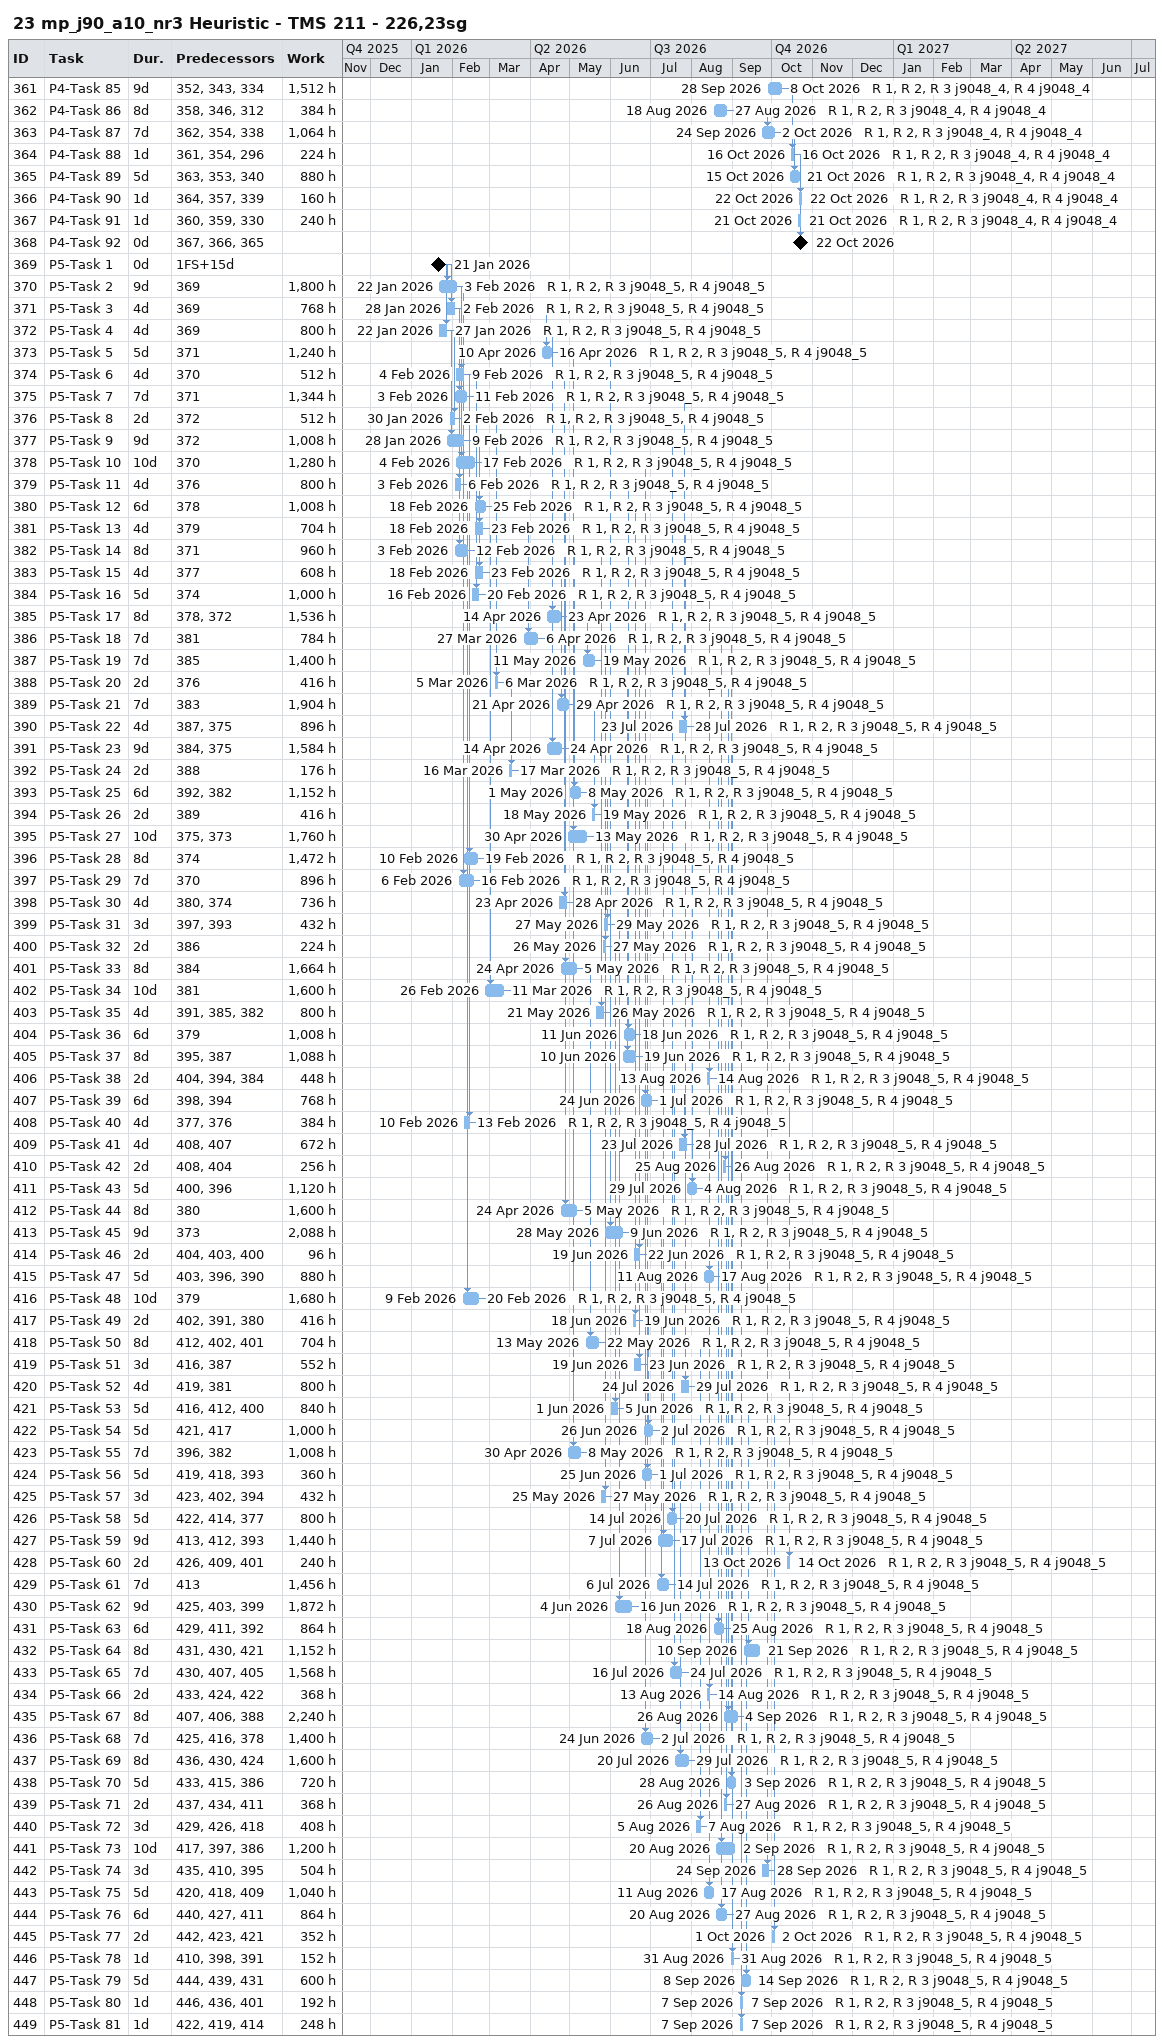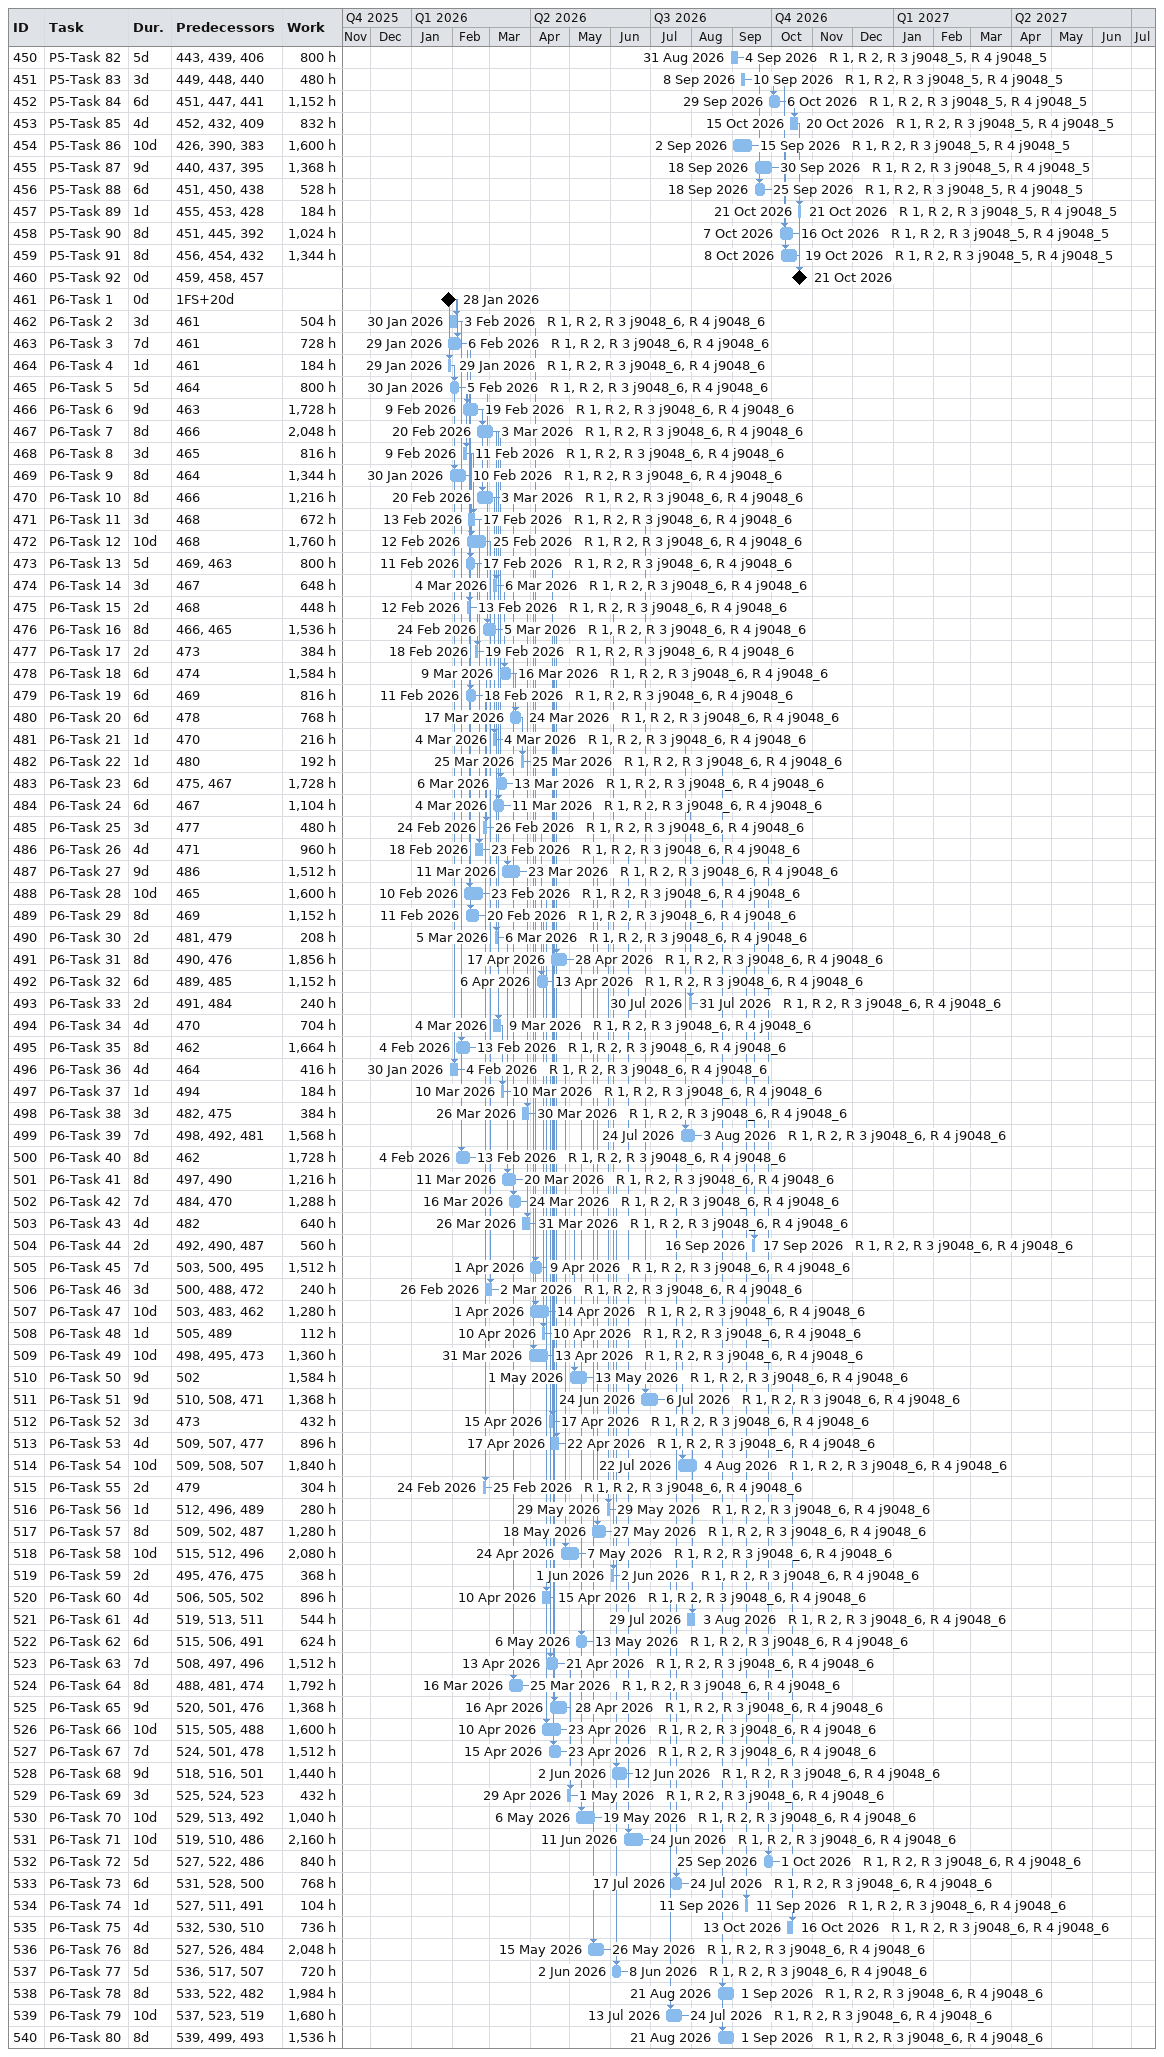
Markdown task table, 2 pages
23 mp_j90_a10_nr3 Heuristic - TMS 211 - 226,23sg

| ID | Task | Duration | Start | Finish | Predecessors | Resources | Work (h) |
|---|---|---|---|---|---|---|---|
| 361 | P4-Task 85 | 9d | 2026-09-28 | 2026-10-08 | 352, 343, 334 | R 1, R 2, R 3 j9048_4, R 4 j9048_4 | 1512 |
| 362 | P4-Task 86 | 8d | 2026-08-18 | 2026-08-27 | 358, 346, 312 | R 1, R 2, R 3 j9048_4, R 4 j9048_4 | 384 |
| 363 | P4-Task 87 | 7d | 2026-09-24 | 2026-10-02 | 362, 354, 338 | R 1, R 2, R 3 j9048_4, R 4 j9048_4 | 1064 |
| 364 | P4-Task 88 | 1d | 2026-10-16 | 2026-10-16 | 361, 354, 296 | R 1, R 2, R 3 j9048_4, R 4 j9048_4 | 224 |
| 365 | P4-Task 89 | 5d | 2026-10-15 | 2026-10-21 | 363, 353, 340 | R 1, R 2, R 3 j9048_4, R 4 j9048_4 | 880 |
| 366 | P4-Task 90 | 1d | 2026-10-22 | 2026-10-22 | 364, 357, 339 | R 1, R 2, R 3 j9048_4, R 4 j9048_4 | 160 |
| 367 | P4-Task 91 | 1d | 2026-10-21 | 2026-10-21 | 360, 359, 330 | R 1, R 2, R 3 j9048_4, R 4 j9048_4 | 240 |
| 368 | P4-Task 92 | 0d | 2026-10-22 | 2026-10-22 | 367, 366, 365 |  |  |
| 369 | P5-Task 1 | 0d | 2026-01-21 | 2026-01-21 | 1FS+15d |  |  |
| 370 | P5-Task 2 | 9d | 2026-01-22 | 2026-02-03 | 369 | R 1, R 2, R 3 j9048_5, R 4 j9048_5 | 1800 |
| 371 | P5-Task 3 | 4d | 2026-01-28 | 2026-02-02 | 369 | R 1, R 2, R 3 j9048_5, R 4 j9048_5 | 768 |
| 372 | P5-Task 4 | 4d | 2026-01-22 | 2026-01-27 | 369 | R 1, R 2, R 3 j9048_5, R 4 j9048_5 | 800 |
| 373 | P5-Task 5 | 5d | 2026-04-10 | 2026-04-16 | 371 | R 1, R 2, R 3 j9048_5, R 4 j9048_5 | 1240 |
| 374 | P5-Task 6 | 4d | 2026-02-04 | 2026-02-09 | 370 | R 1, R 2, R 3 j9048_5, R 4 j9048_5 | 512 |
| 375 | P5-Task 7 | 7d | 2026-02-03 | 2026-02-11 | 371 | R 1, R 2, R 3 j9048_5, R 4 j9048_5 | 1344 |
| 376 | P5-Task 8 | 2d | 2026-01-30 | 2026-02-02 | 372 | R 1, R 2, R 3 j9048_5, R 4 j9048_5 | 512 |
| 377 | P5-Task 9 | 9d | 2026-01-28 | 2026-02-09 | 372 | R 1, R 2, R 3 j9048_5, R 4 j9048_5 | 1008 |
| 378 | P5-Task 10 | 10d | 2026-02-04 | 2026-02-17 | 370 | R 1, R 2, R 3 j9048_5, R 4 j9048_5 | 1280 |
| 379 | P5-Task 11 | 4d | 2026-02-03 | 2026-02-06 | 376 | R 1, R 2, R 3 j9048_5, R 4 j9048_5 | 800 |
| 380 | P5-Task 12 | 6d | 2026-02-18 | 2026-02-25 | 378 | R 1, R 2, R 3 j9048_5, R 4 j9048_5 | 1008 |
| 381 | P5-Task 13 | 4d | 2026-02-18 | 2026-02-23 | 379 | R 1, R 2, R 3 j9048_5, R 4 j9048_5 | 704 |
| 382 | P5-Task 14 | 8d | 2026-02-03 | 2026-02-12 | 371 | R 1, R 2, R 3 j9048_5, R 4 j9048_5 | 960 |
| 383 | P5-Task 15 | 4d | 2026-02-18 | 2026-02-23 | 377 | R 1, R 2, R 3 j9048_5, R 4 j9048_5 | 608 |
| 384 | P5-Task 16 | 5d | 2026-02-16 | 2026-02-20 | 374 | R 1, R 2, R 3 j9048_5, R 4 j9048_5 | 1000 |
| 385 | P5-Task 17 | 8d | 2026-04-14 | 2026-04-23 | 378, 372 | R 1, R 2, R 3 j9048_5, R 4 j9048_5 | 1536 |
| 386 | P5-Task 18 | 7d | 2026-03-27 | 2026-04-06 | 381 | R 1, R 2, R 3 j9048_5, R 4 j9048_5 | 784 |
| 387 | P5-Task 19 | 7d | 2026-05-11 | 2026-05-19 | 385 | R 1, R 2, R 3 j9048_5, R 4 j9048_5 | 1400 |
| 388 | P5-Task 20 | 2d | 2026-03-05 | 2026-03-06 | 376 | R 1, R 2, R 3 j9048_5, R 4 j9048_5 | 416 |
| 389 | P5-Task 21 | 7d | 2026-04-21 | 2026-04-29 | 383 | R 1, R 2, R 3 j9048_5, R 4 j9048_5 | 1904 |
| 390 | P5-Task 22 | 4d | 2026-07-23 | 2026-07-28 | 387, 375 | R 1, R 2, R 3 j9048_5, R 4 j9048_5 | 896 |
| 391 | P5-Task 23 | 9d | 2026-04-14 | 2026-04-24 | 384, 375 | R 1, R 2, R 3 j9048_5, R 4 j9048_5 | 1584 |
| 392 | P5-Task 24 | 2d | 2026-03-16 | 2026-03-17 | 388 | R 1, R 2, R 3 j9048_5, R 4 j9048_5 | 176 |
| 393 | P5-Task 25 | 6d | 2026-05-01 | 2026-05-08 | 392, 382 | R 1, R 2, R 3 j9048_5, R 4 j9048_5 | 1152 |
| 394 | P5-Task 26 | 2d | 2026-05-18 | 2026-05-19 | 389 | R 1, R 2, R 3 j9048_5, R 4 j9048_5 | 416 |
| 395 | P5-Task 27 | 10d | 2026-04-30 | 2026-05-13 | 375, 373 | R 1, R 2, R 3 j9048_5, R 4 j9048_5 | 1760 |
| 396 | P5-Task 28 | 8d | 2026-02-10 | 2026-02-19 | 374 | R 1, R 2, R 3 j9048_5, R 4 j9048_5 | 1472 |
| 397 | P5-Task 29 | 7d | 2026-02-06 | 2026-02-16 | 370 | R 1, R 2, R 3 j9048_5, R 4 j9048_5 | 896 |
| 398 | P5-Task 30 | 4d | 2026-04-23 | 2026-04-28 | 380, 374 | R 1, R 2, R 3 j9048_5, R 4 j9048_5 | 736 |
| 399 | P5-Task 31 | 3d | 2026-05-27 | 2026-05-29 | 397, 393 | R 1, R 2, R 3 j9048_5, R 4 j9048_5 | 432 |
| 400 | P5-Task 32 | 2d | 2026-05-26 | 2026-05-27 | 386 | R 1, R 2, R 3 j9048_5, R 4 j9048_5 | 224 |
| 401 | P5-Task 33 | 8d | 2026-04-24 | 2026-05-05 | 384 | R 1, R 2, R 3 j9048_5, R 4 j9048_5 | 1664 |
| 402 | P5-Task 34 | 10d | 2026-02-26 | 2026-03-11 | 381 | R 1, R 2, R 3 j9048_5, R 4 j9048_5 | 1600 |
| 403 | P5-Task 35 | 4d | 2026-05-21 | 2026-05-26 | 391, 385, 382 | R 1, R 2, R 3 j9048_5, R 4 j9048_5 | 800 |
| 404 | P5-Task 36 | 6d | 2026-06-11 | 2026-06-18 | 379 | R 1, R 2, R 3 j9048_5, R 4 j9048_5 | 1008 |
| 405 | P5-Task 37 | 8d | 2026-06-10 | 2026-06-19 | 395, 387 | R 1, R 2, R 3 j9048_5, R 4 j9048_5 | 1088 |
| 406 | P5-Task 38 | 2d | 2026-08-13 | 2026-08-14 | 404, 394, 384 | R 1, R 2, R 3 j9048_5, R 4 j9048_5 | 448 |
| 407 | P5-Task 39 | 6d | 2026-06-24 | 2026-07-01 | 398, 394 | R 1, R 2, R 3 j9048_5, R 4 j9048_5 | 768 |
| 408 | P5-Task 40 | 4d | 2026-02-10 | 2026-02-13 | 377, 376 | R 1, R 2, R 3 j9048_5, R 4 j9048_5 | 384 |
| 409 | P5-Task 41 | 4d | 2026-07-23 | 2026-07-28 | 408, 407 | R 1, R 2, R 3 j9048_5, R 4 j9048_5 | 672 |
| 410 | P5-Task 42 | 2d | 2026-08-25 | 2026-08-26 | 408, 404 | R 1, R 2, R 3 j9048_5, R 4 j9048_5 | 256 |
| 411 | P5-Task 43 | 5d | 2026-07-29 | 2026-08-04 | 400, 396 | R 1, R 2, R 3 j9048_5, R 4 j9048_5 | 1120 |
| 412 | P5-Task 44 | 8d | 2026-04-24 | 2026-05-05 | 380 | R 1, R 2, R 3 j9048_5, R 4 j9048_5 | 1600 |
| 413 | P5-Task 45 | 9d | 2026-05-28 | 2026-06-09 | 373 | R 1, R 2, R 3 j9048_5, R 4 j9048_5 | 2088 |
| 414 | P5-Task 46 | 2d | 2026-06-19 | 2026-06-22 | 404, 403, 400 | R 1, R 2, R 3 j9048_5, R 4 j9048_5 | 96 |
| 415 | P5-Task 47 | 5d | 2026-08-11 | 2026-08-17 | 403, 396, 390 | R 1, R 2, R 3 j9048_5, R 4 j9048_5 | 880 |
| 416 | P5-Task 48 | 10d | 2026-02-09 | 2026-02-20 | 379 | R 1, R 2, R 3 j9048_5, R 4 j9048_5 | 1680 |
| 417 | P5-Task 49 | 2d | 2026-06-18 | 2026-06-19 | 402, 391, 380 | R 1, R 2, R 3 j9048_5, R 4 j9048_5 | 416 |
| 418 | P5-Task 50 | 8d | 2026-05-13 | 2026-05-22 | 412, 402, 401 | R 1, R 2, R 3 j9048_5, R 4 j9048_5 | 704 |
| 419 | P5-Task 51 | 3d | 2026-06-19 | 2026-06-23 | 416, 387 | R 1, R 2, R 3 j9048_5, R 4 j9048_5 | 552 |
| 420 | P5-Task 52 | 4d | 2026-07-24 | 2026-07-29 | 419, 381 | R 1, R 2, R 3 j9048_5, R 4 j9048_5 | 800 |
| 421 | P5-Task 53 | 5d | 2026-06-01 | 2026-06-05 | 416, 412, 400 | R 1, R 2, R 3 j9048_5, R 4 j9048_5 | 840 |
| 422 | P5-Task 54 | 5d | 2026-06-26 | 2026-07-02 | 421, 417 | R 1, R 2, R 3 j9048_5, R 4 j9048_5 | 1000 |
| 423 | P5-Task 55 | 7d | 2026-04-30 | 2026-05-08 | 396, 382 | R 1, R 2, R 3 j9048_5, R 4 j9048_5 | 1008 |
| 424 | P5-Task 56 | 5d | 2026-06-25 | 2026-07-01 | 419, 418, 393 | R 1, R 2, R 3 j9048_5, R 4 j9048_5 | 360 |
| 425 | P5-Task 57 | 3d | 2026-05-25 | 2026-05-27 | 423, 402, 394 | R 1, R 2, R 3 j9048_5, R 4 j9048_5 | 432 |
| 426 | P5-Task 58 | 5d | 2026-07-14 | 2026-07-20 | 422, 414, 377 | R 1, R 2, R 3 j9048_5, R 4 j9048_5 | 800 |
| 427 | P5-Task 59 | 9d | 2026-07-07 | 2026-07-17 | 413, 412, 393 | R 1, R 2, R 3 j9048_5, R 4 j9048_5 | 1440 |
| 428 | P5-Task 60 | 2d | 2026-10-13 | 2026-10-14 | 426, 409, 401 | R 1, R 2, R 3 j9048_5, R 4 j9048_5 | 240 |
| 429 | P5-Task 61 | 7d | 2026-07-06 | 2026-07-14 | 413 | R 1, R 2, R 3 j9048_5, R 4 j9048_5 | 1456 |
| 430 | P5-Task 62 | 9d | 2026-06-04 | 2026-06-16 | 425, 403, 399 | R 1, R 2, R 3 j9048_5, R 4 j9048_5 | 1872 |
| 431 | P5-Task 63 | 6d | 2026-08-18 | 2026-08-25 | 429, 411, 392 | R 1, R 2, R 3 j9048_5, R 4 j9048_5 | 864 |
| 432 | P5-Task 64 | 8d | 2026-09-10 | 2026-09-21 | 431, 430, 421 | R 1, R 2, R 3 j9048_5, R 4 j9048_5 | 1152 |
| 433 | P5-Task 65 | 7d | 2026-07-16 | 2026-07-24 | 430, 407, 405 | R 1, R 2, R 3 j9048_5, R 4 j9048_5 | 1568 |
| 434 | P5-Task 66 | 2d | 2026-08-13 | 2026-08-14 | 433, 424, 422 | R 1, R 2, R 3 j9048_5, R 4 j9048_5 | 368 |
| 435 | P5-Task 67 | 8d | 2026-08-26 | 2026-09-04 | 407, 406, 388 | R 1, R 2, R 3 j9048_5, R 4 j9048_5 | 2240 |
| 436 | P5-Task 68 | 7d | 2026-06-24 | 2026-07-02 | 425, 416, 378 | R 1, R 2, R 3 j9048_5, R 4 j9048_5 | 1400 |
| 437 | P5-Task 69 | 8d | 2026-07-20 | 2026-07-29 | 436, 430, 424 | R 1, R 2, R 3 j9048_5, R 4 j9048_5 | 1600 |
| 438 | P5-Task 70 | 5d | 2026-08-28 | 2026-09-03 | 433, 415, 386 | R 1, R 2, R 3 j9048_5, R 4 j9048_5 | 720 |
| 439 | P5-Task 71 | 2d | 2026-08-26 | 2026-08-27 | 437, 434, 411 | R 1, R 2, R 3 j9048_5, R 4 j9048_5 | 368 |
| 440 | P5-Task 72 | 3d | 2026-08-05 | 2026-08-07 | 429, 426, 418 | R 1, R 2, R 3 j9048_5, R 4 j9048_5 | 408 |
| 441 | P5-Task 73 | 10d | 2026-08-20 | 2026-09-02 | 417, 397, 386 | R 1, R 2, R 3 j9048_5, R 4 j9048_5 | 1200 |
| 442 | P5-Task 74 | 3d | 2026-09-24 | 2026-09-28 | 435, 410, 395 | R 1, R 2, R 3 j9048_5, R 4 j9048_5 | 504 |
| 443 | P5-Task 75 | 5d | 2026-08-11 | 2026-08-17 | 420, 418, 409 | R 1, R 2, R 3 j9048_5, R 4 j9048_5 | 1040 |
| 444 | P5-Task 76 | 6d | 2026-08-20 | 2026-08-27 | 440, 427, 411 | R 1, R 2, R 3 j9048_5, R 4 j9048_5 | 864 |
| 445 | P5-Task 77 | 2d | 2026-10-01 | 2026-10-02 | 442, 423, 421 | R 1, R 2, R 3 j9048_5, R 4 j9048_5 | 352 |
| 446 | P5-Task 78 | 1d | 2026-08-31 | 2026-08-31 | 410, 398, 391 | R 1, R 2, R 3 j9048_5, R 4 j9048_5 | 152 |
| 447 | P5-Task 79 | 5d | 2026-09-08 | 2026-09-14 | 444, 439, 431 | R 1, R 2, R 3 j9048_5, R 4 j9048_5 | 600 |
| 448 | P5-Task 80 | 1d | 2026-09-07 | 2026-09-07 | 446, 436, 401 | R 1, R 2, R 3 j9048_5, R 4 j9048_5 | 192 |
| 449 | P5-Task 81 | 1d | 2026-09-07 | 2026-09-07 | 422, 419, 414 | R 1, R 2, R 3 j9048_5, R 4 j9048_5 | 248 |
| 450 | P5-Task 82 | 5d | 2026-08-31 | 2026-09-04 | 443, 439, 406 | R 1, R 2, R 3 j9048_5, R 4 j9048_5 | 800 |
| 451 | P5-Task 83 | 3d | 2026-09-08 | 2026-09-10 | 449, 448, 440 | R 1, R 2, R 3 j9048_5, R 4 j9048_5 | 480 |
| 452 | P5-Task 84 | 6d | 2026-09-29 | 2026-10-06 | 451, 447, 441 | R 1, R 2, R 3 j9048_5, R 4 j9048_5 | 1152 |
| 453 | P5-Task 85 | 4d | 2026-10-15 | 2026-10-20 | 452, 432, 409 | R 1, R 2, R 3 j9048_5, R 4 j9048_5 | 832 |
| 454 | P5-Task 86 | 10d | 2026-09-02 | 2026-09-15 | 426, 390, 383 | R 1, R 2, R 3 j9048_5, R 4 j9048_5 | 1600 |
| 455 | P5-Task 87 | 9d | 2026-09-18 | 2026-09-30 | 440, 437, 395 | R 1, R 2, R 3 j9048_5, R 4 j9048_5 | 1368 |
| 456 | P5-Task 88 | 6d | 2026-09-18 | 2026-09-25 | 451, 450, 438 | R 1, R 2, R 3 j9048_5, R 4 j9048_5 | 528 |
| 457 | P5-Task 89 | 1d | 2026-10-21 | 2026-10-21 | 455, 453, 428 | R 1, R 2, R 3 j9048_5, R 4 j9048_5 | 184 |
| 458 | P5-Task 90 | 8d | 2026-10-07 | 2026-10-16 | 451, 445, 392 | R 1, R 2, R 3 j9048_5, R 4 j9048_5 | 1024 |
| 459 | P5-Task 91 | 8d | 2026-10-08 | 2026-10-19 | 456, 454, 432 | R 1, R 2, R 3 j9048_5, R 4 j9048_5 | 1344 |
| 460 | P5-Task 92 | 0d | 2026-10-21 | 2026-10-21 | 459, 458, 457 |  |  |
| 461 | P6-Task 1 | 0d | 2026-01-28 | 2026-01-28 | 1FS+20d |  |  |
| 462 | P6-Task 2 | 3d | 2026-01-30 | 2026-02-03 | 461 | R 1, R 2, R 3 j9048_6, R 4 j9048_6 | 504 |
| 463 | P6-Task 3 | 7d | 2026-01-29 | 2026-02-06 | 461 | R 1, R 2, R 3 j9048_6, R 4 j9048_6 | 728 |
| 464 | P6-Task 4 | 1d | 2026-01-29 | 2026-01-29 | 461 | R 1, R 2, R 3 j9048_6, R 4 j9048_6 | 184 |
| 465 | P6-Task 5 | 5d | 2026-01-30 | 2026-02-05 | 464 | R 1, R 2, R 3 j9048_6, R 4 j9048_6 | 800 |
| 466 | P6-Task 6 | 9d | 2026-02-09 | 2026-02-19 | 463 | R 1, R 2, R 3 j9048_6, R 4 j9048_6 | 1728 |
| 467 | P6-Task 7 | 8d | 2026-02-20 | 2026-03-03 | 466 | R 1, R 2, R 3 j9048_6, R 4 j9048_6 | 2048 |
| 468 | P6-Task 8 | 3d | 2026-02-09 | 2026-02-11 | 465 | R 1, R 2, R 3 j9048_6, R 4 j9048_6 | 816 |
| 469 | P6-Task 9 | 8d | 2026-01-30 | 2026-02-10 | 464 | R 1, R 2, R 3 j9048_6, R 4 j9048_6 | 1344 |
| 470 | P6-Task 10 | 8d | 2026-02-20 | 2026-03-03 | 466 | R 1, R 2, R 3 j9048_6, R 4 j9048_6 | 1216 |
| 471 | P6-Task 11 | 3d | 2026-02-13 | 2026-02-17 | 468 | R 1, R 2, R 3 j9048_6, R 4 j9048_6 | 672 |
| 472 | P6-Task 12 | 10d | 2026-02-12 | 2026-02-25 | 468 | R 1, R 2, R 3 j9048_6, R 4 j9048_6 | 1760 |
| 473 | P6-Task 13 | 5d | 2026-02-11 | 2026-02-17 | 469, 463 | R 1, R 2, R 3 j9048_6, R 4 j9048_6 | 800 |
| 474 | P6-Task 14 | 3d | 2026-03-04 | 2026-03-06 | 467 | R 1, R 2, R 3 j9048_6, R 4 j9048_6 | 648 |
| 475 | P6-Task 15 | 2d | 2026-02-12 | 2026-02-13 | 468 | R 1, R 2, R 3 j9048_6, R 4 j9048_6 | 448 |
| 476 | P6-Task 16 | 8d | 2026-02-24 | 2026-03-05 | 466, 465 | R 1, R 2, R 3 j9048_6, R 4 j9048_6 | 1536 |
| 477 | P6-Task 17 | 2d | 2026-02-18 | 2026-02-19 | 473 | R 1, R 2, R 3 j9048_6, R 4 j9048_6 | 384 |
| 478 | P6-Task 18 | 6d | 2026-03-09 | 2026-03-16 | 474 | R 1, R 2, R 3 j9048_6, R 4 j9048_6 | 1584 |
| 479 | P6-Task 19 | 6d | 2026-02-11 | 2026-02-18 | 469 | R 1, R 2, R 3 j9048_6, R 4 j9048_6 | 816 |
| 480 | P6-Task 20 | 6d | 2026-03-17 | 2026-03-24 | 478 | R 1, R 2, R 3 j9048_6, R 4 j9048_6 | 768 |
| 481 | P6-Task 21 | 1d | 2026-03-04 | 2026-03-04 | 470 | R 1, R 2, R 3 j9048_6, R 4 j9048_6 | 216 |
| 482 | P6-Task 22 | 1d | 2026-03-25 | 2026-03-25 | 480 | R 1, R 2, R 3 j9048_6, R 4 j9048_6 | 192 |
| 483 | P6-Task 23 | 6d | 2026-03-06 | 2026-03-13 | 475, 467 | R 1, R 2, R 3 j9048_6, R 4 j9048_6 | 1728 |
| 484 | P6-Task 24 | 6d | 2026-03-04 | 2026-03-11 | 467 | R 1, R 2, R 3 j9048_6, R 4 j9048_6 | 1104 |
| 485 | P6-Task 25 | 3d | 2026-02-24 | 2026-02-26 | 477 | R 1, R 2, R 3 j9048_6, R 4 j9048_6 | 480 |
| 486 | P6-Task 26 | 4d | 2026-02-18 | 2026-02-23 | 471 | R 1, R 2, R 3 j9048_6, R 4 j9048_6 | 960 |
| 487 | P6-Task 27 | 9d | 2026-03-11 | 2026-03-23 | 486 | R 1, R 2, R 3 j9048_6, R 4 j9048_6 | 1512 |
| 488 | P6-Task 28 | 10d | 2026-02-10 | 2026-02-23 | 465 | R 1, R 2, R 3 j9048_6, R 4 j9048_6 | 1600 |
| 489 | P6-Task 29 | 8d | 2026-02-11 | 2026-02-20 | 469 | R 1, R 2, R 3 j9048_6, R 4 j9048_6 | 1152 |
| 490 | P6-Task 30 | 2d | 2026-03-05 | 2026-03-06 | 481, 479 | R 1, R 2, R 3 j9048_6, R 4 j9048_6 | 208 |
| 491 | P6-Task 31 | 8d | 2026-04-17 | 2026-04-28 | 490, 476 | R 1, R 2, R 3 j9048_6, R 4 j9048_6 | 1856 |
| 492 | P6-Task 32 | 6d | 2026-04-06 | 2026-04-13 | 489, 485 | R 1, R 2, R 3 j9048_6, R 4 j9048_6 | 1152 |
| 493 | P6-Task 33 | 2d | 2026-07-30 | 2026-07-31 | 491, 484 | R 1, R 2, R 3 j9048_6, R 4 j9048_6 | 240 |
| 494 | P6-Task 34 | 4d | 2026-03-04 | 2026-03-09 | 470 | R 1, R 2, R 3 j9048_6, R 4 j9048_6 | 704 |
| 495 | P6-Task 35 | 8d | 2026-02-04 | 2026-02-13 | 462 | R 1, R 2, R 3 j9048_6, R 4 j9048_6 | 1664 |
| 496 | P6-Task 36 | 4d | 2026-01-30 | 2026-02-04 | 464 | R 1, R 2, R 3 j9048_6, R 4 j9048_6 | 416 |
| 497 | P6-Task 37 | 1d | 2026-03-10 | 2026-03-10 | 494 | R 1, R 2, R 3 j9048_6, R 4 j9048_6 | 184 |
| 498 | P6-Task 38 | 3d | 2026-03-26 | 2026-03-30 | 482, 475 | R 1, R 2, R 3 j9048_6, R 4 j9048_6 | 384 |
| 499 | P6-Task 39 | 7d | 2026-07-24 | 2026-08-03 | 498, 492, 481 | R 1, R 2, R 3 j9048_6, R 4 j9048_6 | 1568 |
| 500 | P6-Task 40 | 8d | 2026-02-04 | 2026-02-13 | 462 | R 1, R 2, R 3 j9048_6, R 4 j9048_6 | 1728 |
| 501 | P6-Task 41 | 8d | 2026-03-11 | 2026-03-20 | 497, 490 | R 1, R 2, R 3 j9048_6, R 4 j9048_6 | 1216 |
| 502 | P6-Task 42 | 7d | 2026-03-16 | 2026-03-24 | 484, 470 | R 1, R 2, R 3 j9048_6, R 4 j9048_6 | 1288 |
| 503 | P6-Task 43 | 4d | 2026-03-26 | 2026-03-31 | 482 | R 1, R 2, R 3 j9048_6, R 4 j9048_6 | 640 |
| 504 | P6-Task 44 | 2d | 2026-09-16 | 2026-09-17 | 492, 490, 487 | R 1, R 2, R 3 j9048_6, R 4 j9048_6 | 560 |
| 505 | P6-Task 45 | 7d | 2026-04-01 | 2026-04-09 | 503, 500, 495 | R 1, R 2, R 3 j9048_6, R 4 j9048_6 | 1512 |
| 506 | P6-Task 46 | 3d | 2026-02-26 | 2026-03-02 | 500, 488, 472 | R 1, R 2, R 3 j9048_6, R 4 j9048_6 | 240 |
| 507 | P6-Task 47 | 10d | 2026-04-01 | 2026-04-14 | 503, 483, 462 | R 1, R 2, R 3 j9048_6, R 4 j9048_6 | 1280 |
| 508 | P6-Task 48 | 1d | 2026-04-10 | 2026-04-10 | 505, 489 | R 1, R 2, R 3 j9048_6, R 4 j9048_6 | 112 |
| 509 | P6-Task 49 | 10d | 2026-03-31 | 2026-04-13 | 498, 495, 473 | R 1, R 2, R 3 j9048_6, R 4 j9048_6 | 1360 |
| 510 | P6-Task 50 | 9d | 2026-05-01 | 2026-05-13 | 502 | R 1, R 2, R 3 j9048_6, R 4 j9048_6 | 1584 |
| 511 | P6-Task 51 | 9d | 2026-06-24 | 2026-07-06 | 510, 508, 471 | R 1, R 2, R 3 j9048_6, R 4 j9048_6 | 1368 |
| 512 | P6-Task 52 | 3d | 2026-04-15 | 2026-04-17 | 473 | R 1, R 2, R 3 j9048_6, R 4 j9048_6 | 432 |
| 513 | P6-Task 53 | 4d | 2026-04-17 | 2026-04-22 | 509, 507, 477 | R 1, R 2, R 3 j9048_6, R 4 j9048_6 | 896 |
| 514 | P6-Task 54 | 10d | 2026-07-22 | 2026-08-04 | 509, 508, 507 | R 1, R 2, R 3 j9048_6, R 4 j9048_6 | 1840 |
| 515 | P6-Task 55 | 2d | 2026-02-24 | 2026-02-25 | 479 | R 1, R 2, R 3 j9048_6, R 4 j9048_6 | 304 |
| 516 | P6-Task 56 | 1d | 2026-05-29 | 2026-05-29 | 512, 496, 489 | R 1, R 2, R 3 j9048_6, R 4 j9048_6 | 280 |
| 517 | P6-Task 57 | 8d | 2026-05-18 | 2026-05-27 | 509, 502, 487 | R 1, R 2, R 3 j9048_6, R 4 j9048_6 | 1280 |
| 518 | P6-Task 58 | 10d | 2026-04-24 | 2026-05-07 | 515, 512, 496 | R 1, R 2, R 3 j9048_6, R 4 j9048_6 | 2080 |
| 519 | P6-Task 59 | 2d | 2026-06-01 | 2026-06-02 | 495, 476, 475 | R 1, R 2, R 3 j9048_6, R 4 j9048_6 | 368 |
| 520 | P6-Task 60 | 4d | 2026-04-10 | 2026-04-15 | 506, 505, 502 | R 1, R 2, R 3 j9048_6, R 4 j9048_6 | 896 |
| 521 | P6-Task 61 | 4d | 2026-07-29 | 2026-08-03 | 519, 513, 511 | R 1, R 2, R 3 j9048_6, R 4 j9048_6 | 544 |
| 522 | P6-Task 62 | 6d | 2026-05-06 | 2026-05-13 | 515, 506, 491 | R 1, R 2, R 3 j9048_6, R 4 j9048_6 | 624 |
| 523 | P6-Task 63 | 7d | 2026-04-13 | 2026-04-21 | 508, 497, 496 | R 1, R 2, R 3 j9048_6, R 4 j9048_6 | 1512 |
| 524 | P6-Task 64 | 8d | 2026-03-16 | 2026-03-25 | 488, 481, 474 | R 1, R 2, R 3 j9048_6, R 4 j9048_6 | 1792 |
| 525 | P6-Task 65 | 9d | 2026-04-16 | 2026-04-28 | 520, 501, 476 | R 1, R 2, R 3 j9048_6, R 4 j9048_6 | 1368 |
| 526 | P6-Task 66 | 10d | 2026-04-10 | 2026-04-23 | 515, 505, 488 | R 1, R 2, R 3 j9048_6, R 4 j9048_6 | 1600 |
| 527 | P6-Task 67 | 7d | 2026-04-15 | 2026-04-23 | 524, 501, 478 | R 1, R 2, R 3 j9048_6, R 4 j9048_6 | 1512 |
| 528 | P6-Task 68 | 9d | 2026-06-02 | 2026-06-12 | 518, 516, 501 | R 1, R 2, R 3 j9048_6, R 4 j9048_6 | 1440 |
| 529 | P6-Task 69 | 3d | 2026-04-29 | 2026-05-01 | 525, 524, 523 | R 1, R 2, R 3 j9048_6, R 4 j9048_6 | 432 |
| 530 | P6-Task 70 | 10d | 2026-05-06 | 2026-05-19 | 529, 513, 492 | R 1, R 2, R 3 j9048_6, R 4 j9048_6 | 1040 |
| 531 | P6-Task 71 | 10d | 2026-06-11 | 2026-06-24 | 519, 510, 486 | R 1, R 2, R 3 j9048_6, R 4 j9048_6 | 2160 |
| 532 | P6-Task 72 | 5d | 2026-09-25 | 2026-10-01 | 527, 522, 486 | R 1, R 2, R 3 j9048_6, R 4 j9048_6 | 840 |
| 533 | P6-Task 73 | 6d | 2026-07-17 | 2026-07-24 | 531, 528, 500 | R 1, R 2, R 3 j9048_6, R 4 j9048_6 | 768 |
| 534 | P6-Task 74 | 1d | 2026-09-11 | 2026-09-11 | 527, 511, 491 | R 1, R 2, R 3 j9048_6, R 4 j9048_6 | 104 |
| 535 | P6-Task 75 | 4d | 2026-10-13 | 2026-10-16 | 532, 530, 510 | R 1, R 2, R 3 j9048_6, R 4 j9048_6 | 736 |
| 536 | P6-Task 76 | 8d | 2026-05-15 | 2026-05-26 | 527, 526, 484 | R 1, R 2, R 3 j9048_6, R 4 j9048_6 | 2048 |
| 537 | P6-Task 77 | 5d | 2026-06-02 | 2026-06-08 | 536, 517, 507 | R 1, R 2, R 3 j9048_6, R 4 j9048_6 | 720 |
| 538 | P6-Task 78 | 8d | 2026-08-21 | 2026-09-01 | 533, 522, 482 | R 1, R 2, R 3 j9048_6, R 4 j9048_6 | 1984 |
| 539 | P6-Task 79 | 10d | 2026-07-13 | 2026-07-24 | 537, 523, 519 | R 1, R 2, R 3 j9048_6, R 4 j9048_6 | 1680 |
| 540 | P6-Task 80 | 8d | 2026-08-21 | 2026-09-01 | 539, 499, 493 | R 1, R 2, R 3 j9048_6, R 4 j9048_6 | 1536 |
